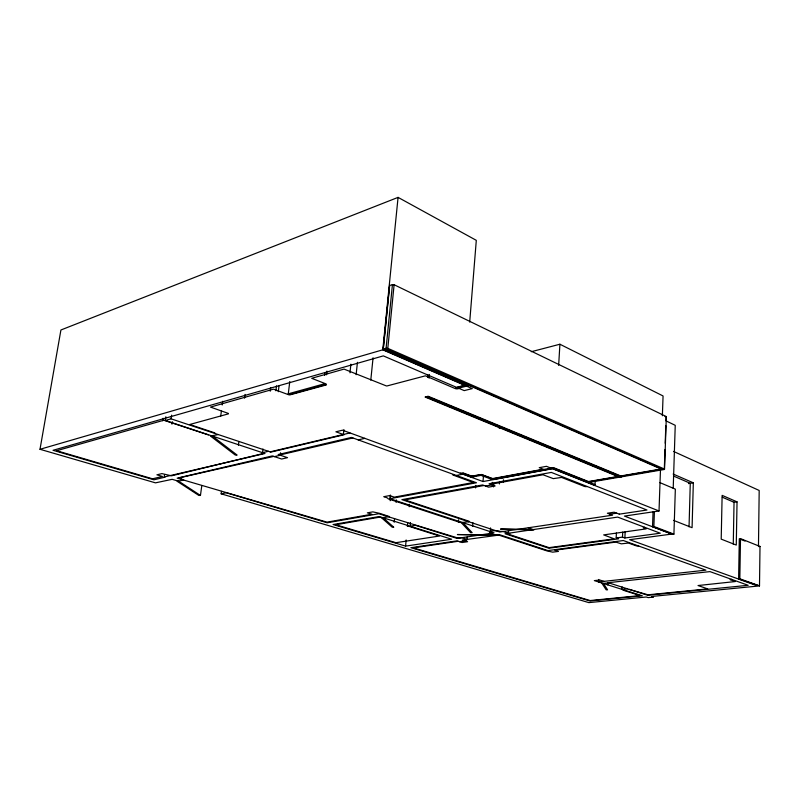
<?xml version="1.0" encoding="UTF-8"?>
<svg xmlns="http://www.w3.org/2000/svg" width="800" height="800" viewBox="0 0 800 800"><rect width="100%" height="100%" fill="white"/><g stroke="black" fill="none" stroke-linecap="round" stroke-linejoin="round"><path stroke-width="1.2" d="M758.47 546.34L759.19 490.47L673.5 451.41M759.5 585.91L760 546.45L740.51 538.63L739.3 538.78L738.61 578.92L759.5 585.91L739.83 578.79L738.61 578.92M737.04 501.85L736.27 545.06L721.2 539.13L722.13 495.36L737.04 501.85L733.45 502.37M739.83 578.79L740.51 538.63M733.27 544.2L734.04 502.29L722.31 497.2M228.41 413.63L228.41 413.69A2.17 0.64 7.7 0 1 228.11 413.94L189.72 424.5L214.43 432.76M673.14 474.04L693.33 482.82L692.08 527.68L673.49 520.36M689.04 526.85L690.28 483.31L673.44 476.01M673.21 488.35L675.24 425.32L666.27 421.01M653.07 511.85L652.53 526.66L672.58 534.29L673.92 534.11L675.34 489.14L659.93 482.63M664.31 469.48L663.19 468.99L587.59 482.01L588.73 482.46L664.31 469.48L664.99 449.49M665.21 443.25L665.81 425.76M665.98 420.76L666.11 417.02L665 416.48M664.54 469.1L387.8 348.35L386.15 348.83L662.96 469.37L664.54 469.1L666.34 416.59L394.11 284.73L392.48 285.27M673.92 534.11L653.87 526.47L654.41 511.65M221.47 491.36L221.15 493.82L588.86 602.62L646.21 597.01L648.14 597.62L653.48 597.1L651.55 596.48L757.95 586.06L629.64 539.69L671.74 534.08L624.44 516.09L659.02 510.98L660.46 470.17M662.37 415.75L663.07 395.97L559.91 344.23L531.3 351.71M644.6 527.26L643.26 527.67L646.16 528.88L603.67 534.9L614.2 538.84L549.06 547.64L507.76 533.96L509.81 533.55L509.21 533.14L617.65 517.1L660.27 533.21L624.89 537.98L622.5 537.11L622.71 532.14M622.13 586.89L622.03 589.37L627.4 588.81M624.89 537.98L625.15 531.77M508.59 529.54L508.34 533.27L505.06 533.75L548.83 548.22L618.58 538.83L616.18 537.97L616.4 533.02M607.79 584.93L607.91 582.47M598.69 579.47L598.57 581.96L705.91 570.15L623.33 540.53L547.92 550.59L499.27 534.61L495.74 535.13L457.38 534.54L499.14 535.23L546.74 550.84L552.72 552.16L558.46 551.4L554.84 550.21L615.88 542.09L621.32 543.84L628.43 543.04L636.49 545.93L638.71 546.05M595.05 484.57L553.41 468.02L551.97 468.28L593.61 484.81L595.05 484.57L595.23 480.9M558.65 365.39L559.91 344.23M499.4 483.94L499.57 481.47M503.34 482.27L503.51 479.78M492.3 482.39L492.12 484.86L485.55 486.05M490.27 531.65L490.54 527.92M493.51 486.91L493.78 483.18M603.98 581.36L599.75 580.02L594.34 580.62L642.31 595.78L589.89 600.96L410.85 547.69L456.9 540.88L462.11 542.51L467.58 541.71L462.37 540.07L496.19 535.45L490.51 533.42L490.78 529.71M659.02 510.98L552.51 468.73L483.03 481.54L483.5 475.32M472.62 526.46L472.91 522.73M475.57 487.91L475.76 485.42M467.24 536.9L467.04 539.38L461.8 537.71M458.41 522.28L458.6 519.8M469.7 322.1L476.3 240.34L398.07 197.38L60.92 329.99L40 449.29L155.47 482.85L172.16 479.33L178.78 481.28L200.45 495.44L201.8 485.63M427.62 377.31L427.83 374.86M429.04 378.13L429.37 374.46M221.15 493.82L226.2 492.74L327.17 522.79L378.81 513.74L388.61 516.83L381.5 517.75L392.18 527.18L393.76 527.21L383.11 517.77L379.2 516.55L333.06 524.54L405.59 546.12L406.14 539.97M407.37 526.43L407.71 522.73M409.16 506.73L409.39 504.27M405.59 546.12L451.65 539.23L410.1 526.22L410.43 522.5M394.22 522.24L394.57 518.51M396.09 502.36L396.32 499.88M490.51 533.42L494.05 532.89L389.96 498.71L390.31 494.99M390.14 500.73L390.61 495.78M392.44 284.59L389.55 285.55L383.19 349.06L386.1 348.21L392.44 284.59L394.15 285.42M387.8 348.35L394.11 284.73M40 449.29L382.79 349.81L398.07 197.38M383.24 349.68L384.88 349.2L467.88 385.29L466.25 385.7L383.24 349.68L389.59 286.23M370.79 380.1L373.07 357.78M356.13 374.7L357.44 362.32M343.36 434.49L343.89 429.56M349.97 372.82L350.9 364.19M324.69 375.36L324.97 372.9M326.51 374.8L326.92 371.1M280.58 452.77L280.28 455.25L274.4 456.62M288.29 393.83L323.72 383.99L325.4 384.65L289.97 394.46L288.29 393.83L289.78 381.53M278.29 391.7L279.05 385.54M262.99 449L262.53 452.68L268.4 451.29M270.21 391.22L270.67 387.53M275.89 390.8L276.5 385.87M238.41 445.17L238.89 441.46M244.55 398.14L245.04 394.43M220.72 416.07L221.39 411.14M222.22 404.97L222.72 401.28M165.84 416.78L165.3 420.48L171.08 418.84L171.62 415.15M382.79 349.81L464.6 385.29L456.51 387.32L383.32 355.88L53.04 450.29L153.96 479.79L164.93 477.19L164.22 476.98L164.58 474.52M171.95 424.16L172.31 421.71M162.74 420.71L163.1 418.25M214.78 433.41L214.93 433.28A1.92 0.54 7.7 0 0 214.46 432.78M212.38 436.07L237.11 455.07L235.29 455.06L210.49 436.08L218.21 434.55M164.22 476.98L264.97 453.49L165.3 420.48M264.24 453.25L171.52 475.82L161.91 473.61L156.92 474.82L162.44 476.45L152.56 478.8L56.63 450.73L163.83 420.23L207.9 434.74A2.07 0.58 7.7 0 0 208.48 434.81L208.58 434.82M270.12 451.86L349.97 432.92M273.75 456.4L178.75 477.97L182.09 479.12L181.57 479.46M279.63 455.03L352.9 437.95M183.8 480.13L177.12 481.27L198.84 495.43L200.45 495.44M358.21 439.88L364.82 438.35M499.24 428.38L502.88 427.59M453.69 474.5L452.85 474.82A1.9 0.52 4.6 0 0 452.91 475.02L473.37 482.51L394.3 497.13L389.63 495.59L383.79 496.68C387.37 497.87 387.23 497.68 388.27 498.88L460.09 522.43L462.6 522.56M460.27 473.23L462.79 473A1.91 0.53 4.5 0 1 463.64 473.15L471.69 476.09L481.33 474.52A1.91 0.53 4.3 0 1 481.68 474.57L492.69 478.56L543.17 469.21L539.25 467.67L546.44 466.32L550.36 467.88L552.86 467.62A1.82 0.52 3.4 0 1 553.4 467.69A1.93 0.55 3.4 0 1 553.87 467.79L588.46 481.54L617.77 476.48L425.1 397.04L428.18 396.27L620.76 475.97L661.06 469.02L469.3 385.59L467.34 386.48L472.27 388.62L464.19 390.61L459.25 388.49L457.24 388.87A2.16 0.73 4.9 0 1 455.97 388.77L455.74 388.72A2.33 0.78 4.9 0 1 455.19 388.56L425.42 375.83L387.19 385.9A2.22 0.74 5.9 0 1 386.4 385.94L344.04 369.1L311.7 378.3L326.17 383.99L326.48 384.89L289.96 394.88A2.11 0.67 7.2 0 1 288.73 394.78L273.49 389.16L210.48 407.08L228.22 413.37A2.17 0.64 7.7 0 1 228.4 413.55M456.33 475.45L462.91 474.19M468.68 521.6L469.16 521.28L404.83 499.88L484.01 485.49M389.96 498.71L476.46 482.75L351.46 437.43L278.19 454.55L287.53 457.66L281.64 459.02L272.31 455.92L177.17 478.15L326.98 522.14L371.86 514.25L367.37 512.84L372.86 511.87L379.89 513.42L389.53 516.58L388.86 516.91L457.18 537.8L461.04 537.83M490.58 484.3L543.02 474.77L553.28 478.62L561.58 477.44L584.48 486.42M587.22 486.53L586.11 486.65A1.89 0.52 3 0 1 585.58 486.63L584.9 486.53A1.89 0.52 3 0 1 584.43 486.42M410.1 526.22L415.59 525.33L457.12 538.41L489.95 533.5L489.32 533.1L491.35 532.68C485.21 531.24 497.75 529.8 499.98 531.39L503.99 531.4L612.54 515.17L607.38 513.23L614.12 512.21L619.34 514.15M688.46 483.61L693.33 482.82M462.89 522.66L472.15 532.67L470.55 532.65L461.26 522.64L468.71 521.73M609.83 514.19L616.71 513.16M619.26 514.16L646.96 510.02L551.34 472.42L489.1 483.76L495.12 485.96L488.55 487.14L482.54 484.96L401.91 499.65L499.84 532.02L503.11 531.53L508.34 533.27M458.18 541.28L413.39 547.88L590.15 600.55L640.05 595.6L623.01 590.15L623.78 589.92M463.65 540.47L466.92 539.88L466.29 539.49M459.51 541.69L464.98 540.89M652.53 526.66L653.87 526.47M616.18 537.97L622.5 537.11M758.8 546.59L760 546.45M608.17 582.7L709.98 571.61L748.17 585.31L647.66 595.25L608.17 582.7L608.87 582.92L602.04 583.47L606.17 589.82L607.57 589.85L603.47 583.5M629.15 589.37L648.02 594.81L707.72 588.9L698.04 585.53L735.29 581.55L730.1 579.65L731.41 579.3M533.56 529.54L500.51 529.06L533.87 529.95L528.36 527.76M171.08 418.84L270.85 452.1L344.09 434.76L335.9 431.79L342.51 430.2L483.03 481.54M740.45 539.24L745.03 541.08M427.41 396.47L621.65 476.77L620.15 477.03L425.87 396.85M383.19 349.06L384.93 349.82L387.85 348.97L386.1 348.21M408 526.01L439.44 536.03L395.94 542.69L335.75 524.75L379.3 517.23L383.36 517.85L408.69 525.78L408.06 525.95M466.29 385.16L455.86 387.77L457.41 388.43L467.83 385.83L466.29 385.16M463.23 473.36L461.9 473.62L470.94 476.92L472.27 476.67L463.23 473.36M480.46 474.78L470.98 476.57L472.23 477.03L481.7 475.24L480.46 474.78M481.75 474.88L480.41 475.13L491.9 479.38L493.24 479.13L481.75 474.88M552.08 467.91L491.96 479.03L493.18 479.48L553.3 468.39L552.08 467.91"/></g></svg>
